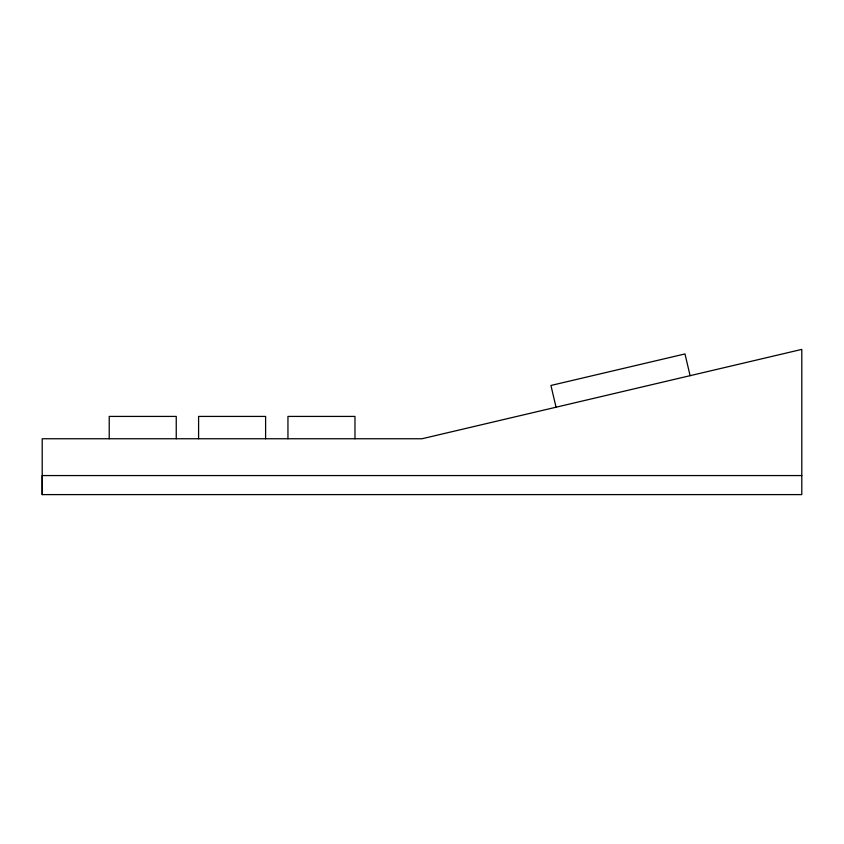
<?xml version="1.0" encoding="UTF-8"?>
<svg xmlns="http://www.w3.org/2000/svg" width="844" height="844" viewBox="0 0 844 844"><rect width="100%" height="100%" fill="white"/><g stroke="black" fill="none" stroke-linecap="round" stroke-linejoin="round"><path stroke-width="1.27" d="M42.2 494.605L42.2 438.753L422 438.753L801.8 349.395L801.8 494.605L42.2 494.605L42.2 475.562L801.8 475.573M690.097 375.675L684.98 353.931L550.932 385.465L556.048 407.219M354.976 438.753L354.976 416.419L287.952 416.419L287.952 438.753M265.607 438.753L265.607 416.419L198.593 416.419L198.593 438.753M176.248 438.753L176.248 416.419L109.224 416.419L109.224 438.753"/></g></svg>
